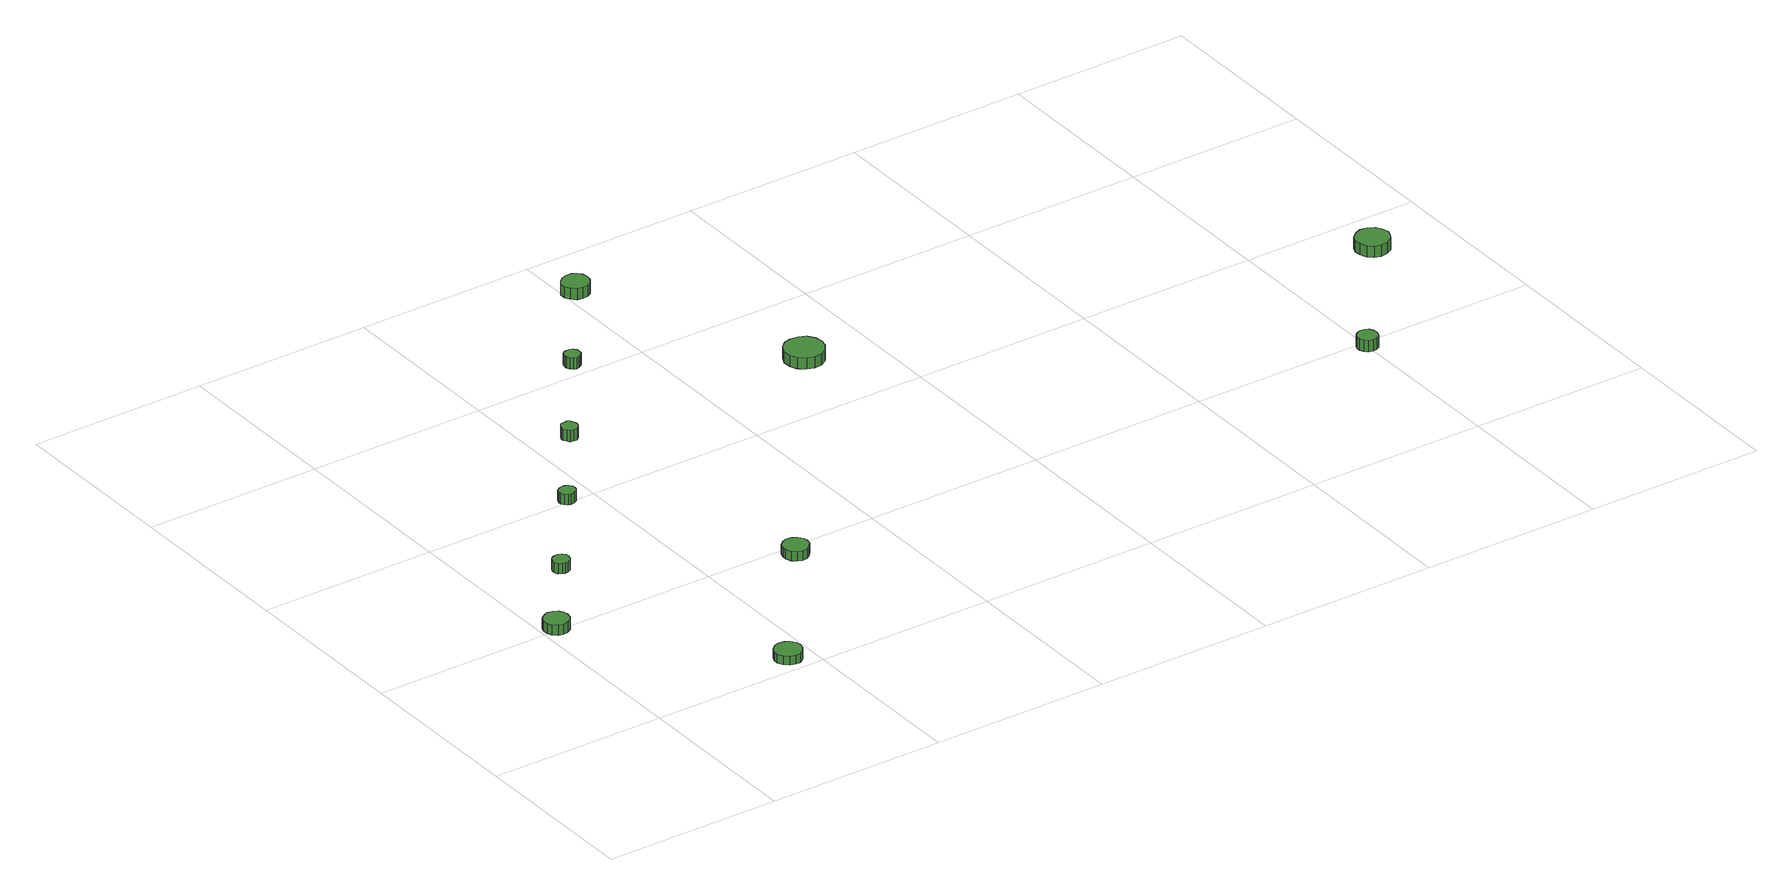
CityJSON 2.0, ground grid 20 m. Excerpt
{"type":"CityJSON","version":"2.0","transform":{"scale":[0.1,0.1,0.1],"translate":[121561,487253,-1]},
"CityObjects":{
"tree1":{"type":"SolitaryVegetationObject","attributes":{"function":"something"},"geometry":[{"type":"MultiSurface","lod":"1","boundaries":[[[0,1,2,3,4,5,6,7,8,9,10,11,12,13,14]],[[15,16,17,18,19,20,21,22,23,24,25,26,27,28,29]],[[0,29,28,1]],[[1,28,27,2]],[[2,27,26,3]],[[3,26,25,4]],[[4,25,24,5]],[[5,24,23,6]],[[6,23,22,7]],[[7,22,21,8]],[[8,21,20,9]],[[9,20,19,10]],[[10,19,18,11]],[[11,18,17,12]],[[12,17,16,13]],[[13,16,15,14]],[[14,15,29,0]]]}]},
"tree2":{"type":"SolitaryVegetationObject","attributes":{"function":"something"},"geometry":[{"type":"MultiSurface","lod":"1","boundaries":[[[30,31,32,33,34,35,36,37,38,39,40,41,42,43,44]],[[45,46,47,48,49,50,51,52,53,54,55,56,57,58,59]],[[30,59,58,31]],[[31,58,57,32]],[[32,57,56,33]],[[33,56,55,34]],[[34,55,54,35]],[[35,54,53,36]],[[36,53,52,37]],[[37,52,51,38]],[[38,51,50,39]],[[39,50,49,40]],[[40,49,48,41]],[[41,48,47,42]],[[42,47,46,43]],[[43,46,45,44]],[[44,45,59,30]]]}]},
"tree3":{"type":"SolitaryVegetationObject","attributes":{"function":"something"},"geometry":[{"type":"MultiSurface","lod":"1","boundaries":[[[60,61,62,63,64,65,66,67,68,69,70,71,72,73,74]],[[75,76,77,78,79,80,81,82,83,84,85,86,87,88,89]],[[60,89,88,61]],[[61,88,87,62]],[[62,87,86,63]],[[63,86,85,64]],[[64,85,84,65]],[[65,84,83,66]],[[66,83,82,67]],[[67,82,81,68]],[[68,81,80,69]],[[69,80,79,70]],[[70,79,78,71]],[[71,78,77,72]],[[72,77,76,73]],[[73,76,75,74]],[[74,75,89,60]]]}]},
"tree4":{"type":"SolitaryVegetationObject","attributes":{"function":"something"},"geometry":[{"type":"MultiSurface","lod":"1","boundaries":[[[90,91,92,93,94,95,96,97,98,99,100,101,102,103,104]],[[105,106,107,108,109,110,111,112,113,114,115,116,117,118,119]],[[90,119,118,91]],[[91,118,117,92]],[[92,117,116,93]],[[93,116,115,94]],[[94,115,114,95]],[[95,114,113,96]],[[96,113,112,97]],[[97,112,111,98]],[[98,111,110,99]],[[99,110,109,100]],[[100,109,108,101]],[[101,108,107,102]],[[102,107,106,103]],[[103,106,105,104]],[[104,105,119,90]]]}]},
"tree5":{"type":"SolitaryVegetationObject","attributes":{"function":"something"},"geometry":[{"type":"MultiSurface","lod":"1","boundaries":[[[120,121,122,123,124,125,126,127,128,129,130,131,132,133,134]],[[135,136,137,138,139,140,141,142,143,144,145,146,147,148,149]],[[120,149,148,121]],[[121,148,147,122]],[[122,147,146,123]],[[123,146,145,124]],[[124,145,144,125]],[[125,144,143,126]],[[126,143,142,127]],[[127,142,141,128]],[[128,141,140,129]],[[129,140,139,130]],[[130,139,138,131]],[[131,138,137,132]],[[132,137,136,133]],[[133,136,135,134]],[[134,135,149,120]]]}]},
"tree6":{"type":"SolitaryVegetationObject","attributes":{"function":"something"},"geometry":[{"type":"MultiSurface","lod":"1","boundaries":[[[150,151,152,153,154,155,156,157,158,159,160,161,162,163,164]],[[165,166,167,168,169,170,171,172,173,174,175,176,177,178,179]],[[150,179,178,151]],[[151,178,177,152]],[[152,177,176,153]],[[153,176,175,154]],[[154,175,174,155]],[[155,174,173,156]],[[156,173,172,157]],[[157,172,171,158]],[[158,171,170,159]],[[159,170,169,160]],[[160,169,168,161]],[[161,168,167,162]],[[162,167,166,163]],[[163,166,165,164]],[[164,165,179,150]]]}]},
"tree7":{"type":"SolitaryVegetationObject","attributes":{"function":"something"},"geometry":[{"type":"MultiSurface","lod":"1","boundaries":[[[180,181,182,183,184,185,186,187,188,189,190,191,192,193,194]],[[195,196,197,198,199,200,201,202,203,204,205,206,207,208,209]],[[180,209,208,181]],[[181,208,207,182]],[[182,207,206,183]],[[183,206,205,184]],[[184,205,204,185]],[[185,204,203,186]],[[186,203,202,187]],[[187,202,201,188]],[[188,201,200,189]],[[189,200,199,190]],[[190,199,198,191]],[[191,198,197,192]],[[192,197,196,193]],[[193,196,195,194]],[[194,195,209,180]]]}]},
"tree8":{"type":"SolitaryVegetationObject","attributes":{"function":"something"},"geometry":[{"type":"MultiSurface","lod":"1","boundaries":[[[210,211,212,213,214,215,216,217,218,219,220,221,222,223,224]],[[225,226,227,228,229,230,231,232,233,234,235,236,237,238,239]],[[210,239,238,211]],[[211,238,237,212]],[[212,237,236,213]],[[213,236,235,214]],[[214,235,234,215]],[[215,234,233,216]],[[216,233,232,217]],[[217,232,231,218]],[[218,231,230,219]],[[219,230,229,220]],[[220,229,228,221]],[[221,228,227,222]],[[222,227,226,223]],[[223,226,225,224]],[[224,225,239,210]]]}]},
"tree9":{"type":"SolitaryVegetationObject","attributes":{"function":"something"},"geometry":[{"type":"MultiSurface","lod":"1","boundaries":[[[240,241,242,243,244,245,246,247,248,249,250,251,252,253,254]],[[255,256,257,258,259,260,261,262,263,264,265,266,267,268,269]],[[240,269,268,241]],[[241,268,267,242]],[[242,267,266,243]],[[243,266,265,244]],[[244,265,264,245]],[[245,264,263,246]],[[246,263,262,247]],[[247,262,261,248]],[[248,261,260,249]],[[249,260,259,250]],[[250,259,258,251]],[[251,258,257,252]],[[252,257,256,253]],[[253,256,255,254]],[[254,255,269,240]]]}]},
"tree10":{"type":"SolitaryVegetationObject","attributes":{"function":"something"},"geometry":[{"type":"MultiSurface","lod":"1","boundaries":[[[270,271,272,273,274,275,276,277,278,279,280,281,282,283,284]],[[285,286,287,288,289,290,291,292,293,294,295,296,297,298,299]],[[270,299,298,271]],[[271,298,297,272]],[[272,297,296,273]],[[273,296,295,274]],[[274,295,294,275]],[[275,294,293,276]],[[276,293,292,277]],[[277,292,291,278]],[[278,291,290,279]],[[279,290,289,280]],[[280,289,288,281]],[[281,288,287,282]],[[282,287,286,283]],[[283,286,285,284]],[[284,285,299,270]]]}]},
"tree11":{"type":"SolitaryVegetationObject","attributes":{"function":"something"},"geometry":[{"type":"MultiSurface","lod":"1","boundaries":[[[300,301,302,303,304,305,306,307,308,309,310,311,312,313,314]],[[315,316,317,318,319,320,321,322,323,324,325,326,327,328,329]],[[300,329,328,301]],[[301,328,327,302]],[[302,327,326,303]],[[303,326,325,304]],[[304,325,324,305]],[[305,324,323,306]],[[306,323,322,307]],[[307,322,321,308]],[[308,321,320,309]],[[309,320,319,310]],[[310,319,318,311]],[[311,318,317,312]],[[312,317,316,313]],[[313,316,315,314]],[[314,315,329,300]]]}]}
},
"vertices":[
[31,204,18],[30,210,18],[27,214,18],[22,217,18],[16,218,18],[11,216,18],[6,212,18],[4,207,18],[4,201,18],[6,196,18],[11,192,18],[16,190,18],[22,191,18],[27,194,18],[30,198,18],[30,198,6],[27,194,6],[22,191,6],[16,190,6],[11,192,6],[6,196,6],[4,201,6],[4,207,6],[6,212,6],[11,216,6],[16,218,6],[22,217,6],[27,214,6],[30,210,6],[31,204,6],
[98,297,18],[97,301,18],[95,304,18],[91,306,18],[87,306,18],[84,305,18],[81,303,18],[79,299,18],[79,295,18],[81,291,18],[84,289,18],[87,288,18],[91,288,18],[95,290,18],[97,293,18],[97,293,6],[95,290,6],[91,288,6],[87,288,6],[84,289,6],[81,291,6],[79,295,6],[79,299,6],[81,303,6],[84,305,6],[87,306,6],[91,306,6],[95,304,6],[97,301,6],[98,297,6],
[189,24,16],[188,30,16],[184,35,16],[179,38,16],[173,39,16],[167,37,16],[162,33,16],[159,27,16],[159,21,16],[162,15,16],[167,11,16],[173,9,16],[179,9,16],[184,13,16],[188,18,16],[188,18,6],[184,13,6],[179,9,6],[173,9,6],[167,11,6],[162,15,6],[159,21,6],[159,27,6],[162,33,6],[167,37,6],[173,39,6],[179,38,6],[184,35,6],[188,30,6],[189,24,6],
[181,404,18],[180,408,18],[178,411,18],[174,413,18],[170,413,18],[167,412,18],[164,410,18],[162,406,18],[162,402,18],[164,399,18],[167,396,18],[170,395,18],[174,396,18],[178,398,18],[180,401,18],[180,401,6],[178,398,6],[174,396,6],[170,395,6],[167,396,6],[164,399,6],[162,402,6],[162,406,6],[164,410,6],[167,412,6],[170,413,6],[174,413,6],[178,411,6],[180,408,6],[181,404,6],
[312,187,17],[311,192,17],[307,197,17],[302,200,17],[296,201,17],[291,199,17],[286,195,17],[284,189,17],[284,184,17],[286,178,17],[291,174,17],[296,172,17],[302,173,17],[307,176,17],[311,181,17],[311,181,6],[307,176,6],[302,173,6],[296,172,6],[291,174,6],[286,178,6],[284,184,6],[284,189,6],[286,195,6],[291,199,6],[296,201,6],[302,200,6],[307,197,6],[311,192,6],[312,187,6],
[254,505,19],[253,509,19],[251,512,19],[248,514,19],[244,514,19],[240,513,19],[238,510,19],[236,507,19],[236,503,19],[238,500,19],[240,497,19],[244,496,19],[248,496,19],[251,498,19],[253,501,19],[253,501,6],[251,498,6],[248,496,6],[244,496,6],[240,497,6],[238,500,6],[236,503,6],[236,507,6],[238,510,6],[240,513,6],[244,514,6],[248,514,6],[251,512,6],[253,509,6],[254,505,6],
[332,611,25],[332,615,25],[329,618,25],[326,620,25],[322,620,25],[319,619,25],[316,617,25],[315,613,25],[315,610,25],[316,606,25],[319,604,25],[322,602,25],[326,603,25],[329,605,25],[332,608,25],[332,608,12],[329,605,12],[326,603,12],[322,602,12],[319,604,12],[316,606,12],[315,610,12],[315,613,12],[316,617,12],[319,619,12],[322,620,12],[326,620,12],[329,618,12],[332,615,12],[332,611,12],
[422,725,26],[421,732,26],[417,737,26],[412,740,26],[406,740,26],[400,738,26],[395,734,26],[392,729,26],[392,722,26],[395,717,26],[400,712,26],[406,711,26],[412,711,26],[417,714,26],[421,719,26],[421,719,13],[417,714,13],[412,711,13],[406,711,13],[400,712,13],[395,717,13],[392,722,13],[392,729,13],[395,734,13],[400,738,13],[406,740,13],[412,740,13],[417,737,13],[421,732,13],[422,725,13],
[543,490,24],[541,499,24],[536,506,24],[528,510,24],[519,511,24],[511,509,24],[504,503,24],[500,494,24],[500,485,24],[504,477,24],[511,471,24],[519,468,24],[528,469,24],[536,474,24],[541,481,24],[541,481,11],[536,474,11],[528,469,11],[519,468,11],[511,471,11],[504,477,11],[500,485,11],[500,494,11],[504,503,11],[511,509,11],[519,511,11],[528,510,11],[536,506,11],[541,499,11],[543,490,11],
[1009,188,22],[1008,193,22],[1006,197,22],[1002,199,22],[997,200,22],[992,198,22],[989,195,22],[987,191,22],[987,186,22],[989,182,22],[992,179,22],[997,177,22],[1002,178,22],[1006,180,22],[1008,184,22],[1008,184,9],[1006,180,9],[1002,178,9],[997,177,9],[992,179,9],[989,182,9],[987,186,9],[987,191,9],[989,195,9],[992,198,9],[997,200,9],[1002,199,9],[1006,197,9],[1008,193,9],[1009,188,9],
[1131,342,23],[1129,350,23],[1125,356,23],[1118,360,23],[1110,361,23],[1103,358,23],[1097,353,23],[1094,346,23],[1094,339,23],[1097,331,23],[1103,326,23],[1110,324,23],[1118,325,23],[1125,329,23],[1129,335,23],[1129,335,10],[1125,329,10],[1118,325,10],[1110,324,10],[1103,326,10],[1097,331,10],[1094,339,10],[1094,346,10],[1097,353,10],[1103,358,10],[1110,361,10],[1118,360,10],[1125,356,10],[1129,350,10],[1131,342,10]
]}
